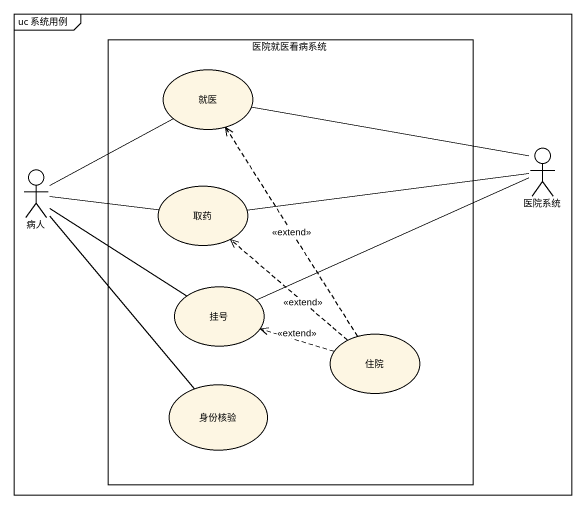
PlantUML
@startuml
mainframe uc 系统用例
rectangle 医院就医看病系统 {
  usecase 就医
  usecase 取药
  usecase 挂号
  usecase 住院
  usecase 身份核验
}
actor 医院系统
actor 病人
就医 -right- 医院系统
病人 -up- 就医
病人 -right- 取药
病人 -right- 挂号
病人 -- 身份核验
取药 -right- 医院系统
挂号 -right- 医院系统
住院 .up.> 就医 : <<extend>>
住院 .up.> 取药 : <<extend>>
住院 .left.> 挂号 : <<extend>>
@enduml
